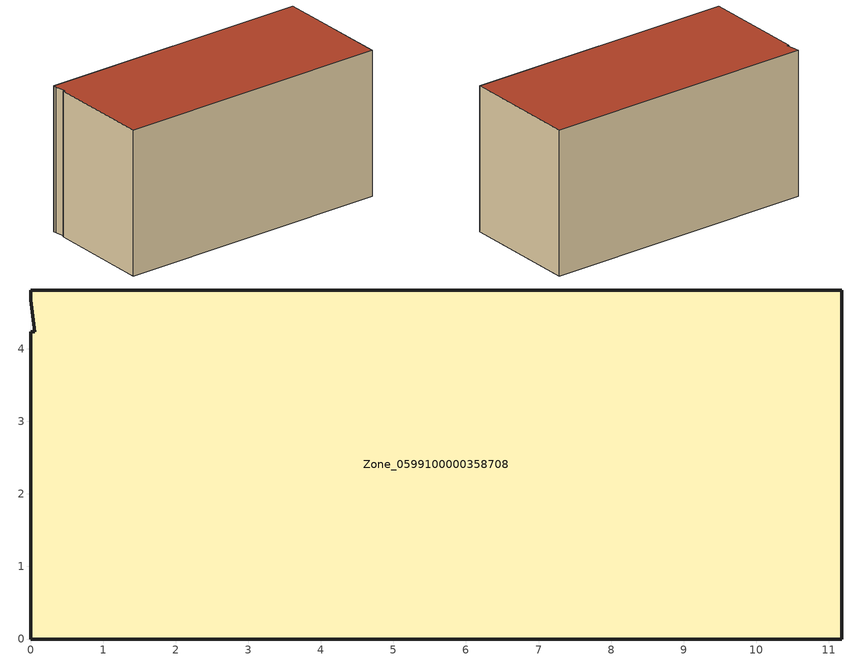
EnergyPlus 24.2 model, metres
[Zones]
Zone_0599100000358708
 floor ground (C_G): 11.18,0 0,0 0,4.23 0.06,4.24 0,4.67 0,4.81 11.18,4.81 z0
 wall outside (C_F): 0,4.81 0,4.67 0.06,4.24 0,4.23 0,0 11.18,0 11.18,4.81 0,4.81 z0:5.98
 roof outside (C_R): 0.06,4.24 0,4.23 0,0 11.18,0 11.18,4.81 0,4.81 0,4.67 z5.98
[BUILDING]
Pand.0599100000358708: North Axis=0; Terrain=City; Loads Convergence Tolerance Value=0.04; Temperature Convergence Tolerance Value=0.4; Solar Distribution=FullExterior; Maximum Number of Warmup Days=25; Minimum Number of Warmup Days=1
[Site:Location]
Rotterdam.The.Hague.AP_ZH_NLD Design_Conditions: Latitude=51.96; Longitude=4.45; Time Zone=1; Elevation=-4.5
[SITE:GROUNDTEMPERATURE:BUILDINGSURFACE]
18, 18, 18, 18, 18, 18, 18, 18, 18, 18, 18, 18
[MATERIAL] Thermal Absorptance=0.9; Solar Absorptance=0.7; Visible Absorptance=0.7
Name | Roughness | Thickness | Conductivity | Density | Specific Heat
G.TI.1992-2005 | MediumSmooth | 0.15 | 0.06 | 540 | 1210
F.TI.1992-2005 | Rough | 0.3 | 0.12 | 1920 | 840
R.TI.1992-2005 | MediumRough | 0.2 | 0.08 | 1500 | 1000
[CONSTRUCTION]
C_G: G.TI.1992-2005
C_F: F.TI.1992-2005
C_R: R.TI.1992-2005
[ZONE]
Zone_0599100000358708: Type=1; Multiplier=1; Ceiling Height=Autocalculate; Volume=Autocalculate; Floor Area=autocalculate; Part of Total Floor Area=Yes
[ZONEINFILTRATION:DESIGNFLOWRATE]
Infil_Zone_0599100000358708: Zone or ZoneList or Space or SpaceList=Zone_0599100000358708; Schedule=AlwaysOn; Design Flow Rate Calculation Method=Flow/Area; Flow Rate per Floor Area=0.0015; Constant Term Coefficient=1; Temperature Term Coefficient=0; Velocity Term Coefficient=0; Velocity Squared Term Coefficient=0
[HVACTEMPLATE:ZONE:IDEALLOADSAIRSYSTEM]
Zone_0599100000358708: Maximum Heating Supply Air Temperature=50; Minimum Cooling Supply Air Temperature=13; Maximum Heating Supply Air Humidity Ratio=0.0156; Minimum Cooling Supply Air Humidity Ratio=0.0077; Heating Limit=NoLimit; Cooling Limit=NoLimit; Dehumidification Control Type=ConstantSensibleHeatRatio; Cooling Sensible Heat Ratio=0.7; Dehumidification Setpoint=60; Humidification Control Type=None; Humidification Setpoint=30; Outdoor Air Method=None; Outdoor Air Flow Rate per Person=0.00944; Outdoor Air Flow Rate per Zone Floor Area=0; Outdoor Air Flow Rate per Zone=0; Demand Controlled Ventilation Type=None; Outdoor Air Economizer Type=NoEconomizer; Heat Recovery Type=None; Sensible Heat Recovery Effectiveness=0.7; Latent Heat Recovery Effectiveness=0.65
[ZONECONTROL:THERMOSTAT]
ThermostatControl_Zone_0599100000358708: Zone or ZoneList=Zone_0599100000358708; Control Type Schedule=DualSetpointControlType; Control 1=Thermostat_Zone_0599100000358708; Temperature Difference Between Cutout And Setpoint=0
[THERMOSTATSETPOINT:DUALSETPOINT]
Thermostat_Zone_0599100000358708: Heating Setpoint Temperature Schedule=HeatingSetpoint_Zone_0599100000358708; Cooling Setpoint Temperature Schedule=CoolingSetpoint_Zone_0599100000358708
[SCHEDULE:COMPACT]
HeatingSetpoint_Zone_0599100000358708: Through: 12/31, For: AllDays, Until: 24:00, 21
CoolingSetpoint_Zone_0599100000358708: Through: 12/31, For: AllDays, Until: 24:00, 24
DualSetpointControlType: Through: 12/31, For: AllDays, Until: 24:00, 4
AlwaysOn: Through: 12/31, For: AllDays, Until: 24:00, 1
